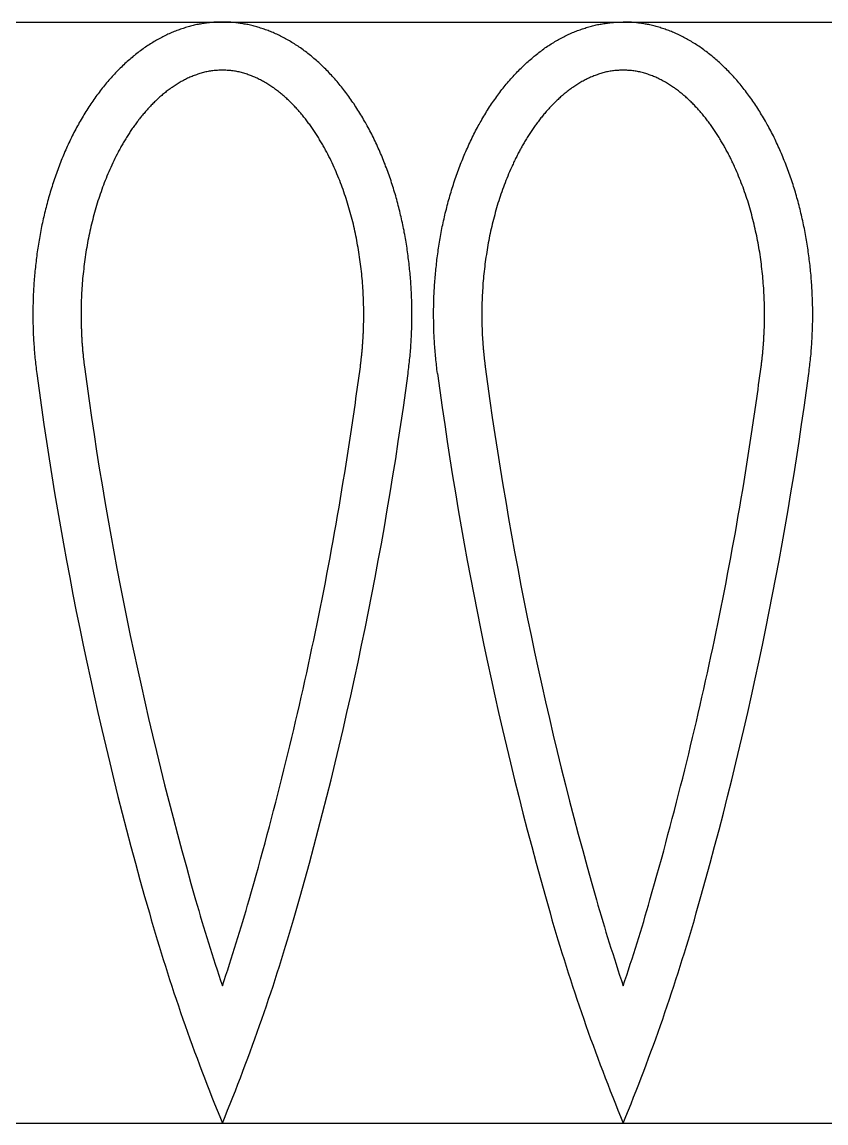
# Model space of a CAD drawing. Extents: x -111 to 2985, y -118 to 122.
# Drawn here: x 45.91 to 54.49, y 17.33 to 29.08 of the extents above; entities that cross this region are included whole.
import ezdxf

# ---------------------------------------------------------------- set-up
doc = ezdxf.new("R2010")
doc.units = 0
doc.layers.add('LAYER_03', color=5, linetype='CONTINUOUS')

msp = doc.modelspace()

# ---------------------------------------------------------------- linework, layer by layer
at = {"layer": 'LAYER_03'}
for points in [[(35.21, 29.081), (86.554, 29.081)], [(50.343, 25.331), (50.34, 25.352), (50.337, 25.372), (50.335, 25.393), (50.332, 25.414), (50.33, 25.434), (50.328, 25.455), (50.326, 25.475), (50.324, 25.496), (50.322, 25.516), (50.32, 25.537), (50.318, 25.557), (50.316, 25.578), (50.315, 25.598), (50.313, 25.618), (50.312, 25.639), (50.311, 25.659), (50.309, 25.679), (50.308, 25.7), (50.307, 25.72), (50.306, 25.74), (50.305, 25.76), (50.304, 25.78), (50.304, 25.8), (50.303, 25.82), (50.303, 25.84), (50.302, 25.86), (50.302, 25.88), (50.302, 25.9), (50.301, 25.919), (50.301, 25.939), (50.301, 25.959), (50.301, 25.978), (50.301, 25.998), (50.301, 26.018), (50.302, 26.038), (50.302, 26.057), (50.303, 26.077), (50.303, 26.097), (50.304, 26.117), (50.304, 26.137), (50.305, 26.157), (50.306, 26.177), (50.307, 26.198), (50.308, 26.218), (50.309, 26.238), (50.31, 26.258), (50.312, 26.278), (50.313, 26.299), (50.315, 26.319), (50.316, 26.34), (50.318, 26.36), (50.32, 26.38), (50.321, 26.401), (50.323, 26.421), (50.325, 26.442), (50.328, 26.462), (50.33, 26.483), (50.332, 26.504), (50.335, 26.524), (50.337, 26.545), (50.34, 26.565), (50.342, 26.586), (50.345, 26.607), (50.348, 26.627), (50.351, 26.648), (50.354, 26.669), (50.357, 26.69), (50.361, 26.71), (50.364, 26.731), (50.367, 26.752), (50.371, 26.772), (50.375, 26.793), (50.378, 26.814), (50.382, 26.835), (50.386, 26.855), (50.39, 26.876), (50.394, 26.897), (50.399, 26.917), (50.403, 26.938), (50.408, 26.959), (50.412, 26.979), (50.417, 27), (50.422, 27.021), (50.426, 27.041), (50.431, 27.062), (50.437, 27.082), (50.442, 27.103), (50.447, 27.123), (50.452, 27.144), (50.458, 27.164), (50.463, 27.185), (50.469, 27.205), (50.475, 27.225), (50.481, 27.246), (50.487, 27.266), (50.493, 27.286), (50.499, 27.306), (50.505, 27.326), (50.512, 27.346), (50.518, 27.366), (50.525, 27.386), (50.532, 27.406), (50.538, 27.426), (50.545, 27.446), (50.552, 27.466), (50.559, 27.486), (50.567, 27.505), (50.574, 27.525), (50.581, 27.544), (50.589, 27.564), (50.596, 27.583), (50.604, 27.602), (50.612, 27.622), (50.62, 27.641), (50.628, 27.66), (50.636, 27.679), (50.644, 27.698), (50.652, 27.717), (50.661, 27.736), (50.669, 27.754), (50.678, 27.773), (50.686, 27.792), (50.695, 27.81), (50.704, 27.828), (50.713, 27.847), (50.722, 27.865), (50.731, 27.883), (50.74, 27.901), (50.749, 27.919), (50.759, 27.937), (50.768, 27.954), (50.778, 27.972), (50.787, 27.989), (50.797, 28.007), (50.807, 28.024), (50.817, 28.041), (50.827, 28.058), (50.837, 28.075), (50.847, 28.092), (50.857, 28.109), (50.867, 28.125), (50.878, 28.142), (50.888, 28.158), (50.899, 28.175), (50.909, 28.191), (50.92, 28.207), (50.931, 28.223), (50.942, 28.238), (50.953, 28.254), (50.964, 28.27), (50.975, 28.285), (50.986, 28.3), (50.997, 28.315), (51.008, 28.33), (51.02, 28.345), (51.031, 28.36), (51.043, 28.375), (51.054, 28.389), (51.066, 28.403), (51.077, 28.418), (51.089, 28.432), (51.101, 28.446), (51.113, 28.459), (51.125, 28.473), (51.137, 28.486), (51.149, 28.5), (51.161, 28.513), (51.173, 28.526), (51.185, 28.539), (51.197, 28.552), (51.209, 28.564), (51.222, 28.577), (51.234, 28.589), (51.247, 28.601), (51.259, 28.613), (51.272, 28.625), (51.284, 28.637), (51.297, 28.648), (51.309, 28.66), (51.322, 28.671), (51.335, 28.682), (51.348, 28.693), (51.36, 28.704), (51.373, 28.715), (51.386, 28.725), (51.399, 28.736), (51.412, 28.746), (51.425, 28.756), (51.438, 28.766), (51.451, 28.775), (51.464, 28.785), (51.477, 28.794), (51.49, 28.804), (51.504, 28.813), (51.517, 28.822), (51.53, 28.83), (51.543, 28.839), (51.556, 28.847), (51.57, 28.856), (51.583, 28.864), (51.596, 28.872), (51.61, 28.88), (51.623, 28.887), (51.636, 28.895), (51.65, 28.902), (51.663, 28.91), (51.676, 28.917), (51.69, 28.924), (51.703, 28.93), (51.717, 28.937), (51.73, 28.943), (51.743, 28.95), (51.757, 28.956), (51.77, 28.962), (51.784, 28.968), (51.797, 28.973), (51.811, 28.979), (51.824, 28.984), (51.837, 28.989), (51.851, 28.994), (51.864, 28.999), (51.878, 29.004), (51.891, 29.009), (51.905, 29.013), (51.918, 29.017), (51.931, 29.022), (51.945, 29.026), (51.958, 29.03), (51.971, 29.033), (51.985, 29.037), (51.998, 29.04), (52.011, 29.044), (52.025, 29.047), (52.038, 29.05), (52.051, 29.053), (52.065, 29.055), (52.078, 29.058), (52.091, 29.06), (52.104, 29.063), (52.117, 29.065), (52.131, 29.067), (52.144, 29.069), (52.157, 29.07), (52.17, 29.072), (52.183, 29.074), (52.196, 29.075), (52.209, 29.076), (52.222, 29.077), (52.235, 29.078), (52.248, 29.079), (52.261, 29.08), (52.274, 29.08), (52.286, 29.081), (52.299, 29.081), (52.312, 29.081), (52.325, 29.081)], [(52.325, 28.567), (52.312, 28.567), (52.299, 28.567), (52.286, 28.566), (52.274, 28.565), (52.261, 28.565), (52.248, 28.563), (52.235, 28.562), (52.223, 28.561), (52.21, 28.559), (52.197, 28.557), (52.185, 28.555), (52.172, 28.553), (52.159, 28.55), (52.147, 28.548), (52.134, 28.545), (52.122, 28.542), (52.109, 28.538), (52.097, 28.535), (52.085, 28.531), (52.073, 28.527), (52.06, 28.524), (52.048, 28.519), (52.036, 28.515), (52.024, 28.511), (52.012, 28.506), (52, 28.501), (51.989, 28.496), (51.977, 28.491), (51.965, 28.486), (51.954, 28.481), (51.942, 28.475), (51.931, 28.469), (51.919, 28.463), (51.908, 28.458), (51.896, 28.451), (51.885, 28.445), (51.874, 28.439), (51.863, 28.432), (51.852, 28.426), (51.841, 28.419), (51.83, 28.412), (51.82, 28.405), (51.809, 28.398), (51.798, 28.391), (51.788, 28.384), (51.777, 28.377), (51.767, 28.369), (51.756, 28.362), (51.746, 28.354), (51.736, 28.346), (51.726, 28.338), (51.716, 28.33), (51.706, 28.322), (51.696, 28.314), (51.686, 28.306), (51.676, 28.298), (51.667, 28.289), (51.657, 28.281), (51.647, 28.272), (51.638, 28.264), (51.629, 28.255), (51.619, 28.246), (51.61, 28.238), (51.601, 28.229), (51.592, 28.22), (51.583, 28.211), (51.574, 28.201), (51.565, 28.192), (51.556, 28.183), (51.547, 28.174), (51.538, 28.164), (51.53, 28.155), (51.521, 28.145), (51.513, 28.136), (51.504, 28.126), (51.496, 28.116), (51.487, 28.106), (51.479, 28.097), (51.471, 28.087), (51.463, 28.077), (51.455, 28.067), (51.447, 28.057), (51.439, 28.047), (51.431, 28.037), (51.423, 28.027), (51.416, 28.016), (51.408, 28.006), (51.4, 27.996), (51.393, 27.985), (51.385, 27.975), (51.378, 27.965), (51.37, 27.954), (51.363, 27.944), (51.356, 27.933), (51.349, 27.923), (51.341, 27.912), (51.334, 27.901), (51.327, 27.891), (51.32, 27.88), (51.314, 27.869), (51.307, 27.858), (51.3, 27.847), (51.293, 27.836), (51.287, 27.825), (51.28, 27.814), (51.273, 27.803), (51.267, 27.792), (51.261, 27.781), (51.254, 27.77), (51.248, 27.759), (51.242, 27.748), (51.235, 27.737), (51.229, 27.725), (51.223, 27.714), (51.217, 27.703), (51.211, 27.692), (51.205, 27.68), (51.199, 27.669), (51.193, 27.657), (51.188, 27.646), (51.182, 27.635), (51.176, 27.623), (51.171, 27.612), (51.165, 27.6), (51.159, 27.588), (51.154, 27.577), (51.149, 27.565), (51.143, 27.554), (51.138, 27.542), (51.133, 27.53), (51.122, 27.507), (51.112, 27.483), (51.102, 27.46), (51.092, 27.436), (51.082, 27.412), (51.073, 27.389), (51.064, 27.365), (51.055, 27.341), (51.046, 27.317), (51.037, 27.293), (51.028, 27.269), (51.02, 27.244), (51.012, 27.22), (51.004, 27.196), (50.996, 27.171), (50.988, 27.147), (50.981, 27.122), (50.973, 27.098), (50.966, 27.073), (50.959, 27.049), (50.953, 27.024), (50.946, 26.999), (50.94, 26.974), (50.933, 26.949), (50.927, 26.925), (50.921, 26.9), (50.916, 26.875), (50.91, 26.85), (50.905, 26.825), (50.899, 26.8), (50.894, 26.774), (50.89, 26.749), (50.885, 26.724), (50.88, 26.699), (50.876, 26.674), (50.872, 26.648), (50.868, 26.623), (50.864, 26.598), (50.86, 26.572), (50.856, 26.547), (50.853, 26.522), (50.849, 26.496), (50.846, 26.471), (50.843, 26.445), (50.84, 26.42), (50.838, 26.394), (50.835, 26.369), (50.833, 26.343), (50.83, 26.318), (50.828, 26.292), (50.826, 26.267), (50.825, 26.241), (50.823, 26.216), (50.822, 26.19), (50.82, 26.165), (50.819, 26.139), (50.818, 26.113), (50.817, 26.088), (50.817, 26.062), (50.816, 26.037), (50.816, 26.011), (50.815, 25.985), (50.815, 25.96)], [(50.815, 25.96), (50.815, 25.951), (50.815, 25.943), (50.815, 25.934), (50.815, 25.925), (50.816, 25.917), (50.816, 25.908), (50.816, 25.899), (50.816, 25.891), (50.816, 25.882), (50.816, 25.873), (50.816, 25.865), (50.817, 25.856), (50.817, 25.847), (50.817, 25.838), (50.817, 25.829), (50.818, 25.821), (50.818, 25.812), (50.818, 25.803), (50.819, 25.794), (50.819, 25.785), (50.819, 25.776), (50.82, 25.767), (50.82, 25.758), (50.821, 25.749), (50.821, 25.74), (50.821, 25.731), (50.822, 25.723), (50.822, 25.714), (50.823, 25.705), (50.824, 25.696), (50.824, 25.687), (50.825, 25.678), (50.825, 25.669), (50.826, 25.66), (50.827, 25.651), (50.827, 25.642), (50.828, 25.633), (50.829, 25.624), (50.829, 25.615), (50.83, 25.606), (50.831, 25.598), (50.831, 25.589), (50.832, 25.58), (50.833, 25.571), (50.834, 25.562), (50.835, 25.553), (50.836, 25.545), (50.836, 25.536), (50.837, 25.527), (50.838, 25.518), (50.839, 25.51), (50.84, 25.501), (50.841, 25.492), (50.842, 25.484), (50.843, 25.475), (50.844, 25.467), (50.845, 25.458), (50.846, 25.45), (50.847, 25.441), (50.848, 25.433), (50.849, 25.424), (50.85, 25.416), (50.851, 25.407), (50.852, 25.399)], [(35.21, 17.329), (53.25, 17.329)], [(43.767, 17.329), (52.325, 17.329)], [(52.325, 17.329), (60.882, 17.329), (84.732, 17.329)]]:
    msp.add_lwpolyline(points, dxfattribs=at)
for points in [[(48.046, 17.329, 0.028059), (48.826, 19.571, 0.036624), (50.028, 25.331), (50.031, 25.352), (50.033, 25.372), (50.036, 25.393), (50.038, 25.414), (50.041, 25.434), (50.043, 25.455), (50.045, 25.475), (50.047, 25.496), (50.049, 25.516), (50.051, 25.537), (50.053, 25.557), (50.054, 25.578), (50.056, 25.598), (50.057, 25.618), (50.059, 25.639), (50.06, 25.659), (50.061, 25.679), (50.063, 25.7), (50.064, 25.72), (50.065, 25.74), (50.065, 25.76), (50.066, 25.78), (50.067, 25.8), (50.068, 25.82), (50.068, 25.84), (50.069, 25.86), (50.069, 25.88), (50.069, 25.9), (50.069, 25.919), (50.07, 25.939), (50.07, 25.959), (50.07, 25.978), (50.069, 25.998), (50.069, 26.018), (50.069, 26.038), (50.069, 26.057), (50.068, 26.077), (50.068, 26.097), (50.067, 26.117), (50.066, 26.137), (50.066, 26.157), (50.065, 26.177), (50.064, 26.198), (50.063, 26.218), (50.062, 26.238), (50.06, 26.258), (50.059, 26.278), (50.058, 26.299), (50.056, 26.319), (50.055, 26.34), (50.053, 26.36), (50.051, 26.38), (50.049, 26.401), (50.047, 26.421), (50.045, 26.442), (50.043, 26.462), (50.041, 26.483), (50.039, 26.504), (50.036, 26.524), (50.034, 26.545), (50.031, 26.565), (50.028, 26.586), (50.026, 26.607), (50.023, 26.627), (50.02, 26.648), (50.017, 26.669), (50.014, 26.69), (50.01, 26.71), (50.007, 26.731), (50.003, 26.752), (50, 26.772), (49.996, 26.793), (49.992, 26.814), (49.988, 26.835), (49.985, 26.855), (49.98, 26.876), (49.976, 26.897), (49.972, 26.917), (49.968, 26.938), (49.963, 26.959), (49.959, 26.979), (49.954, 27), (49.949, 27.021), (49.944, 27.041), (49.939, 27.062), (49.934, 27.082), (49.929, 27.103), (49.924, 27.123), (49.918, 27.144), (49.913, 27.164), (49.907, 27.185), (49.902, 27.205), (49.896, 27.225), (49.89, 27.246), (49.884, 27.266), (49.878, 27.286), (49.872, 27.306), (49.865, 27.326), (49.859, 27.346), (49.852, 27.366), (49.846, 27.386), (49.839, 27.406), (49.832, 27.426), (49.825, 27.446), (49.818, 27.466), (49.811, 27.486), (49.804, 27.505), (49.797, 27.525), (49.789, 27.544), (49.782, 27.564), (49.774, 27.583), (49.767, 27.602), (49.759, 27.622), (49.751, 27.641), (49.743, 27.66), (49.735, 27.679), (49.727, 27.698), (49.718, 27.717), (49.71, 27.736), (49.702, 27.754), (49.693, 27.773), (49.684, 27.792), (49.676, 27.81), (49.667, 27.828), (49.658, 27.847), (49.649, 27.865), (49.64, 27.883), (49.631, 27.901), (49.621, 27.919), (49.612, 27.937), (49.603, 27.954), (49.593, 27.972), (49.583, 27.989), (49.574, 28.007), (49.564, 28.024), (49.554, 28.041), (49.544, 28.058), (49.534, 28.075), (49.524, 28.092), (49.514, 28.109), (49.503, 28.125), (49.493, 28.142), (49.482, 28.158), (49.472, 28.175), (49.461, 28.191), (49.451, 28.207), (49.44, 28.223), (49.429, 28.238), (49.418, 28.254), (49.407, 28.27), (49.396, 28.285), (49.385, 28.3), (49.374, 28.315), (49.362, 28.33), (49.351, 28.345), (49.34, 28.36), (49.328, 28.375), (49.317, 28.389), (49.305, 28.403), (49.293, 28.418), (49.282, 28.432), (49.27, 28.446), (49.258, 28.459), (49.246, 28.473), (49.234, 28.486), (49.222, 28.5), (49.21, 28.513), (49.198, 28.526), (49.186, 28.539), (49.174, 28.552), (49.161, 28.564), (49.149, 28.577), (49.137, 28.589), (49.124, 28.601), (49.112, 28.613), (49.099, 28.625), (49.087, 28.637), (49.074, 28.648), (49.061, 28.66), (49.049, 28.671), (49.036, 28.682), (49.023, 28.693), (49.01, 28.704), (48.997, 28.715), (48.985, 28.725), (48.972, 28.736), (48.959, 28.746), (48.946, 28.756), (48.933, 28.766), (48.92, 28.775), (48.907, 28.785), (48.893, 28.794), (48.88, 28.804), (48.867, 28.813), (48.854, 28.822), (48.841, 28.83), (48.828, 28.839), (48.814, 28.847), (48.801, 28.856), (48.788, 28.864), (48.774, 28.872), (48.761, 28.88), (48.748, 28.887), (48.734, 28.895), (48.721, 28.902), (48.708, 28.91), (48.694, 28.917), (48.681, 28.924), (48.668, 28.93), (48.654, 28.937), (48.641, 28.943), (48.627, 28.95), (48.614, 28.956), (48.6, 28.962), (48.587, 28.968), (48.574, 28.973), (48.56, 28.979), (48.547, 28.984), (48.533, 28.989), (48.52, 28.994), (48.506, 28.999), (48.493, 29.004), (48.48, 29.009), (48.466, 29.013), (48.453, 29.017), (48.439, 29.022), (48.426, 29.026), (48.413, 29.03), (48.399, 29.033), (48.386, 29.037), (48.373, 29.04), (48.359, 29.044), (48.346, 29.047), (48.333, 29.05), (48.319, 29.053), (48.306, 29.055), (48.293, 29.058), (48.28, 29.06), (48.267, 29.063), (48.253, 29.065), (48.24, 29.067), (48.227, 29.069), (48.214, 29.07), (48.201, 29.072), (48.188, 29.074), (48.175, 29.075), (48.162, 29.076), (48.149, 29.077), (48.136, 29.078), (48.123, 29.079), (48.11, 29.08), (48.097, 29.08), (48.084, 29.081), (48.072, 29.081), (48.059, 29.081), (48.046, 29.081), (48.033, 29.081), (48.021, 29.081), (48.008, 29.081), (47.995, 29.08), (47.982, 29.08), (47.969, 29.079), (47.956, 29.078), (47.943, 29.077), (47.93, 29.076), (47.917, 29.075), (47.904, 29.074), (47.891, 29.072), (47.878, 29.07), (47.865, 29.069), (47.852, 29.067), (47.839, 29.065), (47.825, 29.063), (47.812, 29.06), (47.799, 29.058), (47.786, 29.055), (47.773, 29.053), (47.759, 29.05), (47.746, 29.047), (47.733, 29.044), (47.719, 29.04), (47.706, 29.037), (47.693, 29.033), (47.679, 29.03), (47.666, 29.026), (47.653, 29.022), (47.639, 29.017), (47.626, 29.013), (47.612, 29.009), (47.599, 29.004), (47.586, 28.999), (47.572, 28.994), (47.559, 28.989), (47.545, 28.984), (47.532, 28.979), (47.518, 28.973), (47.505, 28.968), (47.492, 28.962), (47.478, 28.956), (47.465, 28.95), (47.451, 28.943), (47.438, 28.937), (47.424, 28.93), (47.411, 28.924), (47.398, 28.917), (47.384, 28.91), (47.371, 28.902), (47.358, 28.895), (47.344, 28.887), (47.331, 28.88), (47.318, 28.872), (47.304, 28.864), (47.291, 28.856), (47.278, 28.847), (47.264, 28.839), (47.251, 28.83), (47.238, 28.822), (47.225, 28.813), (47.212, 28.804), (47.199, 28.794), (47.186, 28.785), (47.172, 28.775), (47.159, 28.766), (47.146, 28.756), (47.133, 28.746), (47.12, 28.736), (47.108, 28.725), (47.095, 28.715), (47.082, 28.704), (47.069, 28.693), (47.056, 28.682), (47.043, 28.671), (47.031, 28.66), (47.018, 28.648), (47.005, 28.637), (46.993, 28.625), (46.98, 28.613), (46.968, 28.601), (46.955, 28.589), (46.943, 28.577), (46.931, 28.564), (46.918, 28.552), (46.906, 28.539), (46.894, 28.526), (46.882, 28.513), (46.87, 28.5), (46.858, 28.486), (46.846, 28.473), (46.834, 28.459), (46.822, 28.446), (46.81, 28.432), (46.799, 28.418), (46.787, 28.403), (46.775, 28.389), (46.764, 28.375), (46.752, 28.36), (46.741, 28.345), (46.73, 28.33), (46.718, 28.315), (46.707, 28.3), (46.696, 28.285), (46.685, 28.27), (46.674, 28.254), (46.663, 28.238), (46.652, 28.223), (46.641, 28.207), (46.631, 28.191), (46.62, 28.175), (46.61, 28.158), (46.599, 28.142), (46.589, 28.125), (46.578, 28.109), (46.568, 28.092), (46.558, 28.075), (46.548, 28.058), (46.538, 28.041), (46.528, 28.024), (46.518, 28.007), (46.509, 27.989), (46.499, 27.972), (46.489, 27.954), (46.48, 27.937), (46.471, 27.919), (46.461, 27.901), (46.452, 27.883), (46.443, 27.865), (46.434, 27.847), (46.425, 27.828), (46.416, 27.81), (46.408, 27.792), (46.399, 27.773), (46.39, 27.754), (46.382, 27.736), (46.374, 27.717), (46.365, 27.698), (46.357, 27.679), (46.349, 27.66), (46.341, 27.641), (46.333, 27.622), (46.325, 27.602), (46.318, 27.583), (46.31, 27.564), (46.303, 27.544), (46.295, 27.525), (46.288, 27.505), (46.281, 27.486), (46.274, 27.466), (46.267, 27.446), (46.26, 27.426), (46.253, 27.406), (46.246, 27.386), (46.24, 27.366), (46.233, 27.346), (46.227, 27.326), (46.22, 27.306), (46.214, 27.286), (46.208, 27.266), (46.202, 27.246), (46.196, 27.225), (46.19, 27.205), (46.185, 27.185), (46.179, 27.164), (46.174, 27.144), (46.168, 27.123), (46.163, 27.103), (46.158, 27.082), (46.153, 27.062), (46.148, 27.041), (46.143, 27.021), (46.138, 27), (46.133, 26.979), (46.129, 26.959), (46.124, 26.938), (46.12, 26.917), (46.116, 26.897), (46.112, 26.876), (46.107, 26.855), (46.104, 26.835), (46.1, 26.814), (46.096, 26.793), (46.092, 26.772), (46.089, 26.752), (46.085, 26.731), (46.082, 26.71), (46.079, 26.69), (46.075, 26.669), (46.072, 26.648), (46.069, 26.627), (46.066, 26.607), (46.064, 26.586), (46.061, 26.565), (46.058, 26.545), (46.056, 26.524), (46.053, 26.504), (46.051, 26.483), (46.049, 26.462), (46.047, 26.442), (46.045, 26.421), (46.043, 26.401), (46.041, 26.38), (46.039, 26.36), (46.037, 26.34), (46.036, 26.319), (46.034, 26.299), (46.033, 26.278), (46.032, 26.258), (46.03, 26.238), (46.029, 26.218), (46.028, 26.198), (46.027, 26.177), (46.026, 26.157), (46.026, 26.137), (46.025, 26.117), (46.024, 26.097), (46.024, 26.077), (46.023, 26.057), (46.023, 26.038), (46.023, 26.018), (46.023, 25.998), (46.022, 25.978), (46.022, 25.959), (46.022, 25.939), (46.023, 25.919), (46.023, 25.9), (46.023, 25.88), (46.023, 25.86), (46.024, 25.84), (46.024, 25.82), (46.025, 25.8), (46.026, 25.78), (46.027, 25.76), (46.027, 25.74), (46.028, 25.72), (46.029, 25.7), (46.031, 25.679), (46.032, 25.659), (46.033, 25.639), (46.035, 25.618), (46.036, 25.598), (46.038, 25.578), (46.039, 25.557), (46.041, 25.537), (46.043, 25.516), (46.045, 25.496), (46.047, 25.475), (46.049, 25.455), (46.051, 25.434), (46.054, 25.414), (46.056, 25.393), (46.059, 25.372), (46.061, 25.352), (46.064, 25.331, 0.036624), (47.266, 19.571, 0.028059)], [(48.046, 18.795, 0.011639), (48.332, 19.712), (48.357, 19.8), (48.382, 19.887), (48.406, 19.974), (48.43, 20.061), (48.454, 20.147), (48.478, 20.234), (48.501, 20.321), (48.525, 20.407), (48.548, 20.494), (48.57, 20.58), (48.593, 20.666), (48.615, 20.753), (48.638, 20.839), (48.66, 20.925), (48.681, 21.011), (48.703, 21.098), (48.724, 21.184), (48.745, 21.27), (48.766, 21.356), (48.787, 21.443), (48.808, 21.529), (48.828, 21.615), (48.848, 21.702), (48.868, 21.788), (48.888, 21.875), (48.907, 21.961), (48.927, 22.048), (48.946, 22.135), (48.965, 22.222), (48.984, 22.309), (49.002, 22.396), (49.021, 22.483), (49.039, 22.571), (49.057, 22.658), (49.075, 22.746), (49.093, 22.834), (49.11, 22.922), (49.128, 23.01), (49.145, 23.098), (49.162, 23.187), (49.178, 23.276), (49.195, 23.365), (49.212, 23.454), (49.228, 23.543), (49.244, 23.633), (49.26, 23.723), (49.276, 23.813), (49.291, 23.904), (49.307, 23.995), (49.322, 24.086), (49.337, 24.177), (49.352, 24.269), (49.367, 24.361), (49.382, 24.453), (49.396, 24.546), (49.41, 24.639), (49.424, 24.733), (49.438, 24.827), (49.452, 24.921), (49.466, 25.016), (49.472, 25.063), (49.479, 25.111), (49.486, 25.159), (49.492, 25.207), (49.499, 25.254), (49.506, 25.303), (49.512, 25.351), (49.519, 25.399), (49.52, 25.408), (49.521, 25.417), (49.522, 25.426), (49.523, 25.435), (49.524, 25.444), (49.525, 25.453), (49.526, 25.462), (49.527, 25.47), (49.528, 25.479), (49.529, 25.488), (49.53, 25.497), (49.531, 25.506), (49.532, 25.515), (49.533, 25.524), (49.534, 25.533), (49.535, 25.542), (49.536, 25.55), (49.537, 25.559), (49.538, 25.568), (49.538, 25.577), (49.539, 25.586), (49.54, 25.595), (49.541, 25.604), (49.541, 25.612), (49.542, 25.621), (49.543, 25.63), (49.543, 25.639), (49.544, 25.648), (49.545, 25.656), (49.545, 25.665), (49.546, 25.674), (49.547, 25.683), (49.547, 25.692), (49.548, 25.7), (49.548, 25.709), (49.549, 25.718), (49.549, 25.727), (49.55, 25.735), (49.55, 25.744), (49.55, 25.753), (49.551, 25.762), (49.551, 25.77), (49.552, 25.779), (49.552, 25.788), (49.552, 25.796), (49.553, 25.805), (49.553, 25.814), (49.553, 25.822), (49.554, 25.831), (49.554, 25.84), (49.554, 25.848), (49.554, 25.857), (49.554, 25.866), (49.555, 25.874), (49.555, 25.883), (49.555, 25.891), (49.555, 25.9), (49.555, 25.908), (49.555, 25.917), (49.555, 25.926), (49.555, 25.934), (49.555, 25.943), (49.555, 25.951), (49.555, 25.96), (49.555, 25.985), (49.555, 26.011), (49.555, 26.037), (49.554, 26.062), (49.554, 26.088), (49.553, 26.113), (49.552, 26.139), (49.55, 26.165), (49.549, 26.19), (49.548, 26.216), (49.546, 26.241), (49.544, 26.267), (49.542, 26.292), (49.54, 26.318), (49.538, 26.343), (49.536, 26.369), (49.533, 26.394), (49.53, 26.42), (49.528, 26.445), (49.525, 26.471), (49.521, 26.496), (49.518, 26.522), (49.515, 26.547), (49.511, 26.572), (49.507, 26.598), (49.503, 26.623), (49.499, 26.648), (49.495, 26.674), (49.49, 26.699), (49.486, 26.724), (49.481, 26.749), (49.476, 26.774), (49.471, 26.8), (49.466, 26.825), (49.461, 26.85), (49.455, 26.875), (49.449, 26.9), (49.444, 26.925), (49.437, 26.949), (49.431, 26.974), (49.425, 26.999), (49.418, 27.024), (49.411, 27.049), (49.404, 27.073), (49.397, 27.098), (49.39, 27.122), (49.383, 27.147), (49.375, 27.171), (49.367, 27.196), (49.359, 27.22), (49.351, 27.244), (49.342, 27.269), (49.334, 27.293), (49.325, 27.317), (49.316, 27.341), (49.307, 27.365), (49.298, 27.389), (49.288, 27.412), (49.279, 27.436), (49.269, 27.46), (49.259, 27.483), (49.249, 27.507), (49.238, 27.53), (49.228, 27.554), (49.217, 27.577), (49.206, 27.6), (49.195, 27.623), (49.183, 27.646), (49.172, 27.669), (49.16, 27.692), (49.154, 27.703), (49.148, 27.714), (49.142, 27.725), (49.135, 27.737), (49.129, 27.748), (49.123, 27.759), (49.117, 27.77), (49.11, 27.781), (49.104, 27.792), (49.097, 27.803), (49.091, 27.814), (49.084, 27.825), (49.078, 27.836), (49.071, 27.847), (49.064, 27.858), (49.057, 27.869), (49.05, 27.88), (49.043, 27.891), (49.036, 27.901), (49.029, 27.912), (49.022, 27.923), (49.015, 27.933), (49.008, 27.944), (49, 27.954), (48.993, 27.965), (48.986, 27.975), (48.978, 27.986), (48.97, 27.996), (48.963, 28.006), (48.955, 28.016), (48.947, 28.027), (48.94, 28.037), (48.932, 28.047), (48.924, 28.057), (48.916, 28.067), (48.908, 28.077), (48.9, 28.087), (48.892, 28.097), (48.883, 28.107), (48.875, 28.116), (48.867, 28.126), (48.858, 28.136), (48.85, 28.145), (48.841, 28.155), (48.832, 28.164), (48.824, 28.174), (48.815, 28.183), (48.806, 28.192), (48.797, 28.201), (48.788, 28.21), (48.779, 28.22), (48.77, 28.228), (48.761, 28.237), (48.752, 28.246), (48.742, 28.255), (48.733, 28.264), (48.723, 28.272), (48.714, 28.281), (48.704, 28.289), (48.694, 28.298), (48.685, 28.306), (48.675, 28.314), (48.665, 28.322), (48.655, 28.33), (48.645, 28.338), (48.635, 28.346), (48.625, 28.354), (48.614, 28.362), (48.604, 28.369), (48.594, 28.377), (48.583, 28.384), (48.573, 28.391), (48.562, 28.398), (48.551, 28.405), (48.54, 28.412), (48.53, 28.419), (48.519, 28.426), (48.508, 28.432), (48.497, 28.439), (48.485, 28.445), (48.474, 28.451), (48.463, 28.458), (48.452, 28.464), (48.44, 28.469), (48.429, 28.475), (48.417, 28.481), (48.406, 28.486), (48.394, 28.491), (48.382, 28.496), (48.37, 28.501), (48.358, 28.506), (48.347, 28.511), (48.335, 28.515), (48.322, 28.519), (48.31, 28.524), (48.298, 28.527), (48.286, 28.531), (48.274, 28.535), (48.261, 28.538), (48.249, 28.542), (48.236, 28.545), (48.224, 28.548), (48.211, 28.55), (48.199, 28.553), (48.186, 28.555), (48.174, 28.557), (48.161, 28.559), (48.148, 28.561), (48.135, 28.562), (48.123, 28.563), (48.11, 28.565), (48.097, 28.565), (48.084, 28.566), (48.072, 28.567), (48.059, 28.567), (48.046, 28.567), (48.033, 28.567), (48.02, 28.567), (48.008, 28.566), (47.995, 28.565), (47.982, 28.565), (47.969, 28.563), (47.957, 28.562), (47.944, 28.561), (47.931, 28.559), (47.918, 28.557), (47.906, 28.555), (47.893, 28.553), (47.881, 28.55), (47.868, 28.548), (47.856, 28.545), (47.843, 28.542), (47.831, 28.538), (47.818, 28.535), (47.806, 28.531), (47.794, 28.527), (47.782, 28.524), (47.77, 28.519), (47.758, 28.515), (47.746, 28.511), (47.734, 28.506), (47.722, 28.501), (47.71, 28.496), (47.698, 28.491), (47.686, 28.486), (47.675, 28.481), (47.663, 28.475), (47.652, 28.469), (47.64, 28.463), (47.629, 28.458), (47.618, 28.451), (47.607, 28.445), (47.595, 28.439), (47.584, 28.432), (47.573, 28.426), (47.562, 28.419), (47.552, 28.412), (47.541, 28.405), (47.53, 28.398), (47.519, 28.391), (47.509, 28.384), (47.498, 28.377), (47.488, 28.369), (47.478, 28.362), (47.467, 28.354), (47.457, 28.346), (47.447, 28.338), (47.437, 28.33), (47.427, 28.322), (47.417, 28.314), (47.407, 28.306), (47.398, 28.298), (47.388, 28.289), (47.378, 28.281), (47.369, 28.272), (47.359, 28.264), (47.35, 28.255), (47.341, 28.246), (47.331, 28.238), (47.322, 28.229), (47.313, 28.22), (47.304, 28.211), (47.295, 28.201), (47.286, 28.192), (47.277, 28.183), (47.268, 28.174), (47.26, 28.164), (47.251, 28.155), (47.242, 28.145), (47.234, 28.136), (47.225, 28.126), (47.217, 28.116), (47.209, 28.106), (47.2, 28.097), (47.192, 28.087), (47.184, 28.077), (47.176, 28.067), (47.168, 28.057), (47.16, 28.047), (47.152, 28.037), (47.145, 28.027), (47.137, 28.016), (47.129, 28.006), (47.121, 27.996), (47.114, 27.985), (47.106, 27.975), (47.099, 27.965), (47.092, 27.954), (47.084, 27.944), (47.077, 27.933), (47.07, 27.923), (47.063, 27.912), (47.056, 27.901), (47.049, 27.891), (47.042, 27.88), (47.035, 27.869), (47.028, 27.858), (47.021, 27.847), (47.015, 27.836), (47.008, 27.825), (47.001, 27.814), (46.995, 27.803), (46.988, 27.792), (46.982, 27.781), (46.975, 27.77), (46.969, 27.759), (46.963, 27.748), (46.957, 27.737), (46.95, 27.725), (46.944, 27.714), (46.938, 27.703), (46.932, 27.692), (46.921, 27.669), (46.909, 27.646), (46.898, 27.623), (46.886, 27.6), (46.875, 27.577), (46.864, 27.554), (46.854, 27.53), (46.843, 27.507), (46.833, 27.483), (46.823, 27.46), (46.813, 27.436), (46.804, 27.412), (46.794, 27.389), (46.785, 27.365), (46.776, 27.341), (46.767, 27.317), (46.758, 27.293), (46.75, 27.269), (46.741, 27.244), (46.733, 27.22), (46.725, 27.196), (46.717, 27.171), (46.709, 27.147), (46.702, 27.122), (46.695, 27.098), (46.688, 27.073), (46.681, 27.049), (46.674, 27.024), (46.667, 26.999), (46.661, 26.974), (46.655, 26.949), (46.648, 26.925), (46.643, 26.9), (46.637, 26.875), (46.631, 26.85), (46.626, 26.825), (46.621, 26.8), (46.616, 26.774), (46.611, 26.749), (46.606, 26.724), (46.602, 26.699), (46.597, 26.674), (46.593, 26.648), (46.589, 26.623), (46.585, 26.598), (46.581, 26.572), (46.577, 26.547), (46.574, 26.522), (46.571, 26.496), (46.568, 26.471), (46.565, 26.445), (46.562, 26.42), (46.559, 26.394), (46.556, 26.369), (46.554, 26.343), (46.552, 26.318), (46.55, 26.292), (46.548, 26.267), (46.546, 26.241), (46.544, 26.216), (46.543, 26.19), (46.542, 26.165), (46.54, 26.139), (46.539, 26.113), (46.538, 26.088), (46.538, 26.062), (46.537, 26.037), (46.537, 26.011), (46.537, 25.985), (46.537, 25.96), (46.537, 25.951), (46.537, 25.943), (46.537, 25.934), (46.537, 25.925), (46.537, 25.917), (46.537, 25.908), (46.537, 25.899), (46.537, 25.891), (46.537, 25.882), (46.537, 25.873), (46.538, 25.865), (46.538, 25.856), (46.538, 25.847), (46.538, 25.838), (46.539, 25.829), (46.539, 25.821), (46.539, 25.812), (46.54, 25.803), (46.54, 25.794), (46.54, 25.785), (46.541, 25.776), (46.541, 25.767), (46.541, 25.758), (46.542, 25.749), (46.542, 25.74), (46.543, 25.731), (46.543, 25.723), (46.544, 25.714), (46.544, 25.705), (46.545, 25.696), (46.545, 25.687), (46.546, 25.678), (46.547, 25.669), (46.547, 25.66), (46.548, 25.651), (46.548, 25.642), (46.549, 25.633), (46.55, 25.624), (46.551, 25.615), (46.551, 25.606), (46.552, 25.598), (46.553, 25.589), (46.554, 25.58), (46.554, 25.571), (46.555, 25.562), (46.556, 25.553), (46.557, 25.545), (46.558, 25.536), (46.559, 25.527), (46.559, 25.518), (46.56, 25.51), (46.561, 25.501), (46.562, 25.492), (46.563, 25.484), (46.564, 25.475), (46.565, 25.467), (46.566, 25.458), (46.567, 25.45), (46.568, 25.441), (46.569, 25.433), (46.57, 25.424), (46.571, 25.416), (46.572, 25.407), (46.573, 25.399, 0.036624), (47.76, 19.712, 0.011639)]]:
    msp.add_lwpolyline(points, format="xyb", close=True, dxfattribs=at)
for points in [[(52.325, 17.329, 0.028059), (53.105, 19.571, 0.036624), (54.307, 25.331), (54.31, 25.352), (54.312, 25.372), (54.315, 25.393), (54.317, 25.414), (54.319, 25.434), (54.322, 25.455), (54.324, 25.475), (54.326, 25.496), (54.328, 25.516), (54.33, 25.537), (54.331, 25.557), (54.333, 25.578), (54.335, 25.598), (54.336, 25.618), (54.338, 25.639), (54.339, 25.659), (54.34, 25.679), (54.341, 25.7), (54.342, 25.72), (54.343, 25.74), (54.344, 25.76), (54.345, 25.78), (54.346, 25.8), (54.346, 25.82), (54.347, 25.84), (54.347, 25.86), (54.348, 25.88), (54.348, 25.9), (54.348, 25.919), (54.348, 25.939), (54.348, 25.959), (54.348, 25.978), (54.348, 25.998), (54.348, 26.018), (54.348, 26.038), (54.347, 26.057), (54.347, 26.077), (54.346, 26.097), (54.346, 26.117), (54.345, 26.137), (54.344, 26.157), (54.343, 26.177), (54.342, 26.198), (54.341, 26.218), (54.34, 26.238), (54.339, 26.258), (54.338, 26.278), (54.336, 26.299), (54.335, 26.319), (54.333, 26.34), (54.332, 26.36), (54.33, 26.38), (54.328, 26.401), (54.326, 26.421), (54.324, 26.442), (54.322, 26.462), (54.32, 26.483), (54.317, 26.504), (54.315, 26.524), (54.312, 26.545), (54.31, 26.565), (54.307, 26.586), (54.304, 26.607), (54.301, 26.627), (54.298, 26.648), (54.295, 26.669), (54.292, 26.69), (54.289, 26.71), (54.286, 26.731), (54.282, 26.752), (54.279, 26.772), (54.275, 26.793), (54.271, 26.814), (54.267, 26.835), (54.263, 26.855), (54.259, 26.876), (54.255, 26.897), (54.251, 26.917), (54.246, 26.938), (54.242, 26.959), (54.237, 26.979), (54.233, 27), (54.228, 27.021), (54.223, 27.041), (54.218, 27.062), (54.213, 27.082), (54.208, 27.103), (54.202, 27.123), (54.197, 27.144), (54.192, 27.164), (54.186, 27.185), (54.18, 27.205), (54.175, 27.225), (54.169, 27.246), (54.163, 27.266), (54.157, 27.286), (54.15, 27.306), (54.144, 27.326), (54.138, 27.346), (54.131, 27.366), (54.125, 27.386), (54.118, 27.406), (54.111, 27.426), (54.104, 27.446), (54.097, 27.466), (54.09, 27.486), (54.083, 27.505), (54.076, 27.525), (54.068, 27.544), (54.061, 27.564), (54.053, 27.583), (54.045, 27.602), (54.038, 27.622), (54.03, 27.641), (54.022, 27.66), (54.014, 27.679), (54.005, 27.698), (53.997, 27.717), (53.989, 27.736), (53.98, 27.754), (53.972, 27.773), (53.963, 27.792), (53.954, 27.81), (53.946, 27.828), (53.937, 27.847), (53.928, 27.865), (53.919, 27.883), (53.909, 27.901), (53.9, 27.919), (53.891, 27.937), (53.881, 27.954), (53.872, 27.972), (53.862, 27.989), (53.852, 28.007), (53.843, 28.024), (53.833, 28.041), (53.823, 28.058), (53.813, 28.075), (53.803, 28.092), (53.792, 28.109), (53.782, 28.125), (53.772, 28.142), (53.761, 28.158), (53.751, 28.175), (53.74, 28.191), (53.729, 28.207), (53.719, 28.223), (53.708, 28.238), (53.697, 28.254), (53.686, 28.27), (53.675, 28.285), (53.664, 28.3), (53.652, 28.315), (53.641, 28.33), (53.63, 28.345), (53.618, 28.36), (53.607, 28.375), (53.595, 28.389), (53.584, 28.403), (53.572, 28.418), (53.56, 28.432), (53.549, 28.446), (53.537, 28.459), (53.525, 28.473), (53.513, 28.486), (53.501, 28.5), (53.489, 28.513), (53.477, 28.526), (53.465, 28.539), (53.452, 28.552), (53.44, 28.564), (53.428, 28.577), (53.415, 28.589), (53.403, 28.601), (53.39, 28.613), (53.378, 28.625), (53.365, 28.637), (53.353, 28.648), (53.34, 28.66), (53.327, 28.671), (53.315, 28.682), (53.302, 28.693), (53.289, 28.704), (53.276, 28.715), (53.263, 28.725), (53.25, 28.736), (53.237, 28.746), (53.224, 28.756), (53.211, 28.766), (53.198, 28.775), (53.185, 28.785), (53.172, 28.794), (53.159, 28.804), (53.146, 28.813), (53.133, 28.822), (53.119, 28.83), (53.106, 28.839), (53.093, 28.847), (53.08, 28.856), (53.066, 28.864), (53.053, 28.872), (53.04, 28.88), (53.026, 28.887), (53.013, 28.895), (53, 28.902), (52.986, 28.91), (52.973, 28.917), (52.96, 28.924), (52.946, 28.93), (52.933, 28.937), (52.919, 28.943), (52.906, 28.95), (52.893, 28.956), (52.879, 28.962), (52.866, 28.968), (52.852, 28.973), (52.839, 28.979), (52.825, 28.984), (52.812, 28.989), (52.799, 28.994), (52.785, 28.999), (52.772, 29.004), (52.758, 29.009), (52.745, 29.013), (52.732, 29.017), (52.718, 29.022), (52.705, 29.026), (52.691, 29.03), (52.678, 29.033), (52.665, 29.037), (52.651, 29.04), (52.638, 29.044), (52.625, 29.047), (52.611, 29.05), (52.598, 29.053), (52.585, 29.055), (52.572, 29.058), (52.558, 29.06), (52.545, 29.063), (52.532, 29.065), (52.519, 29.067), (52.506, 29.069), (52.493, 29.07), (52.48, 29.072), (52.467, 29.074), (52.453, 29.075), (52.44, 29.076), (52.428, 29.077), (52.415, 29.078), (52.402, 29.079), (52.389, 29.08), (52.376, 29.08), (52.363, 29.081), (52.35, 29.081), (52.337, 29.081), (52.325, 29.081)], [(52.325, 18.795, 0.011639), (52.611, 19.712), (52.636, 19.8), (52.66, 19.887), (52.685, 19.974), (52.709, 20.061), (52.733, 20.147), (52.757, 20.234), (52.78, 20.321), (52.803, 20.407), (52.826, 20.494), (52.849, 20.58), (52.872, 20.666), (52.894, 20.753), (52.916, 20.839), (52.938, 20.925), (52.96, 21.011), (52.982, 21.098), (53.003, 21.184), (53.024, 21.27), (53.045, 21.356), (53.066, 21.443), (53.086, 21.529), (53.107, 21.615), (53.127, 21.702), (53.147, 21.788), (53.166, 21.875), (53.186, 21.961), (53.205, 22.048), (53.225, 22.135), (53.244, 22.222), (53.262, 22.309), (53.281, 22.396), (53.299, 22.483), (53.318, 22.571), (53.336, 22.658), (53.354, 22.746), (53.371, 22.834), (53.389, 22.922), (53.406, 23.01), (53.423, 23.098), (53.44, 23.187), (53.457, 23.276), (53.474, 23.365), (53.49, 23.454), (53.507, 23.543), (53.523, 23.633), (53.539, 23.723), (53.554, 23.813), (53.57, 23.904), (53.586, 23.995), (53.601, 24.086), (53.616, 24.177), (53.631, 24.269), (53.646, 24.361), (53.66, 24.453), (53.675, 24.546), (53.689, 24.639), (53.703, 24.733), (53.717, 24.827), (53.731, 24.921), (53.744, 25.016), (53.751, 25.063), (53.758, 25.111), (53.765, 25.159), (53.771, 25.207), (53.778, 25.254), (53.784, 25.303), (53.791, 25.351), (53.797, 25.399), (53.798, 25.408), (53.8, 25.417), (53.801, 25.426), (53.802, 25.435), (53.803, 25.444), (53.804, 25.453), (53.805, 25.462), (53.806, 25.47), (53.807, 25.479), (53.808, 25.488), (53.809, 25.497), (53.81, 25.506), (53.811, 25.515), (53.812, 25.524), (53.813, 25.533), (53.814, 25.542), (53.815, 25.55), (53.815, 25.559), (53.816, 25.568), (53.817, 25.577), (53.818, 25.586), (53.819, 25.595), (53.819, 25.604), (53.82, 25.612), (53.821, 25.621), (53.822, 25.63), (53.822, 25.639), (53.823, 25.648), (53.823, 25.656), (53.824, 25.665), (53.825, 25.674), (53.825, 25.683), (53.826, 25.692), (53.826, 25.7), (53.827, 25.709), (53.827, 25.718), (53.828, 25.727), (53.828, 25.735), (53.829, 25.744), (53.829, 25.753), (53.83, 25.762), (53.83, 25.77), (53.83, 25.779), (53.831, 25.788), (53.831, 25.796), (53.831, 25.805), (53.832, 25.814), (53.832, 25.822), (53.832, 25.831), (53.833, 25.84), (53.833, 25.848), (53.833, 25.857), (53.833, 25.866), (53.833, 25.874), (53.833, 25.883), (53.834, 25.891), (53.834, 25.9), (53.834, 25.908), (53.834, 25.917), (53.834, 25.926), (53.834, 25.934), (53.834, 25.943), (53.834, 25.951), (53.834, 25.96), (53.834, 25.985), (53.834, 26.011), (53.833, 26.037), (53.833, 26.062), (53.832, 26.088), (53.831, 26.113), (53.83, 26.139), (53.829, 26.165), (53.828, 26.19), (53.826, 26.216), (53.825, 26.241), (53.823, 26.267), (53.821, 26.292), (53.819, 26.318), (53.817, 26.343), (53.814, 26.369), (53.812, 26.394), (53.809, 26.42), (53.806, 26.445), (53.803, 26.471), (53.8, 26.496), (53.797, 26.522), (53.793, 26.547), (53.79, 26.572), (53.786, 26.598), (53.782, 26.623), (53.778, 26.648), (53.774, 26.674), (53.769, 26.699), (53.765, 26.724), (53.76, 26.749), (53.755, 26.774), (53.75, 26.8), (53.745, 26.825), (53.739, 26.85), (53.734, 26.875), (53.728, 26.9), (53.722, 26.925), (53.716, 26.949), (53.71, 26.974), (53.703, 26.999), (53.697, 27.024), (53.69, 27.049), (53.683, 27.073), (53.676, 27.098), (53.669, 27.122), (53.661, 27.147), (53.654, 27.171), (53.646, 27.196), (53.638, 27.22), (53.63, 27.244), (53.621, 27.269), (53.613, 27.293), (53.604, 27.317), (53.595, 27.341), (53.586, 27.365), (53.577, 27.389), (53.567, 27.412), (53.557, 27.436), (53.548, 27.46), (53.537, 27.483), (53.527, 27.507), (53.517, 27.53), (53.512, 27.542), (53.506, 27.554), (53.501, 27.565), (53.495, 27.577), (53.49, 27.588), (53.484, 27.6), (53.479, 27.612), (53.473, 27.623), (53.468, 27.635), (53.462, 27.646), (53.456, 27.657), (53.45, 27.669), (53.444, 27.68), (53.438, 27.692), (53.432, 27.703), (53.426, 27.714), (53.42, 27.725), (53.414, 27.737), (53.408, 27.748), (53.402, 27.759), (53.395, 27.77), (53.389, 27.781), (53.383, 27.792), (53.376, 27.803), (53.369, 27.814), (53.363, 27.825), (53.356, 27.836), (53.35, 27.847), (53.343, 27.858), (53.336, 27.869), (53.329, 27.88), (53.322, 27.891), (53.315, 27.901), (53.308, 27.912), (53.301, 27.923), (53.294, 27.933), (53.286, 27.944), (53.279, 27.954), (53.272, 27.965), (53.264, 27.975), (53.257, 27.986), (53.249, 27.996), (53.242, 28.006), (53.234, 28.016), (53.226, 28.027), (53.218, 28.037), (53.211, 28.047), (53.203, 28.057), (53.195, 28.067), (53.187, 28.077), (53.178, 28.087), (53.17, 28.097), (53.162, 28.107), (53.154, 28.116), (53.145, 28.126), (53.137, 28.136), (53.128, 28.145), (53.12, 28.155), (53.111, 28.164), (53.102, 28.174), (53.094, 28.183), (53.085, 28.192), (53.076, 28.201), (53.067, 28.21), (53.058, 28.22), (53.049, 28.228), (53.039, 28.237), (53.03, 28.246), (53.021, 28.255), (53.011, 28.264), (53.002, 28.272), (52.992, 28.281), (52.983, 28.289), (52.973, 28.298), (52.963, 28.306), (52.954, 28.314), (52.944, 28.322), (52.934, 28.33), (52.924, 28.338), (52.914, 28.346), (52.903, 28.354), (52.893, 28.362), (52.883, 28.369), (52.872, 28.377), (52.862, 28.384), (52.851, 28.391), (52.841, 28.398), (52.83, 28.405), (52.819, 28.412), (52.808, 28.419), (52.797, 28.426), (52.786, 28.432), (52.775, 28.439), (52.764, 28.445), (52.753, 28.451), (52.742, 28.458), (52.73, 28.464), (52.719, 28.469), (52.707, 28.475), (52.696, 28.481), (52.684, 28.486), (52.673, 28.491), (52.661, 28.496), (52.649, 28.501), (52.637, 28.506), (52.625, 28.511), (52.613, 28.515), (52.601, 28.519), (52.589, 28.524), (52.577, 28.527), (52.565, 28.531), (52.552, 28.535), (52.54, 28.538), (52.528, 28.542), (52.515, 28.545), (52.503, 28.548), (52.49, 28.55), (52.478, 28.553), (52.465, 28.555), (52.452, 28.557), (52.44, 28.559), (52.427, 28.561), (52.414, 28.562), (52.401, 28.563), (52.389, 28.565), (52.376, 28.565), (52.363, 28.566), (52.35, 28.567), (52.338, 28.567), (52.325, 28.567)], [(50.852, 25.399, 0.036624), (52.039, 19.712)], [(50.343, 25.331, 0.036624), (51.544, 19.571)], [(52.039, 19.712, 0.011639), (52.325, 18.795)], [(51.544, 19.571, 0.028059), (52.325, 17.329)]]:
    msp.add_lwpolyline(points, format="xyb", dxfattribs=at)

doc.saveas('drawing.dxf')
